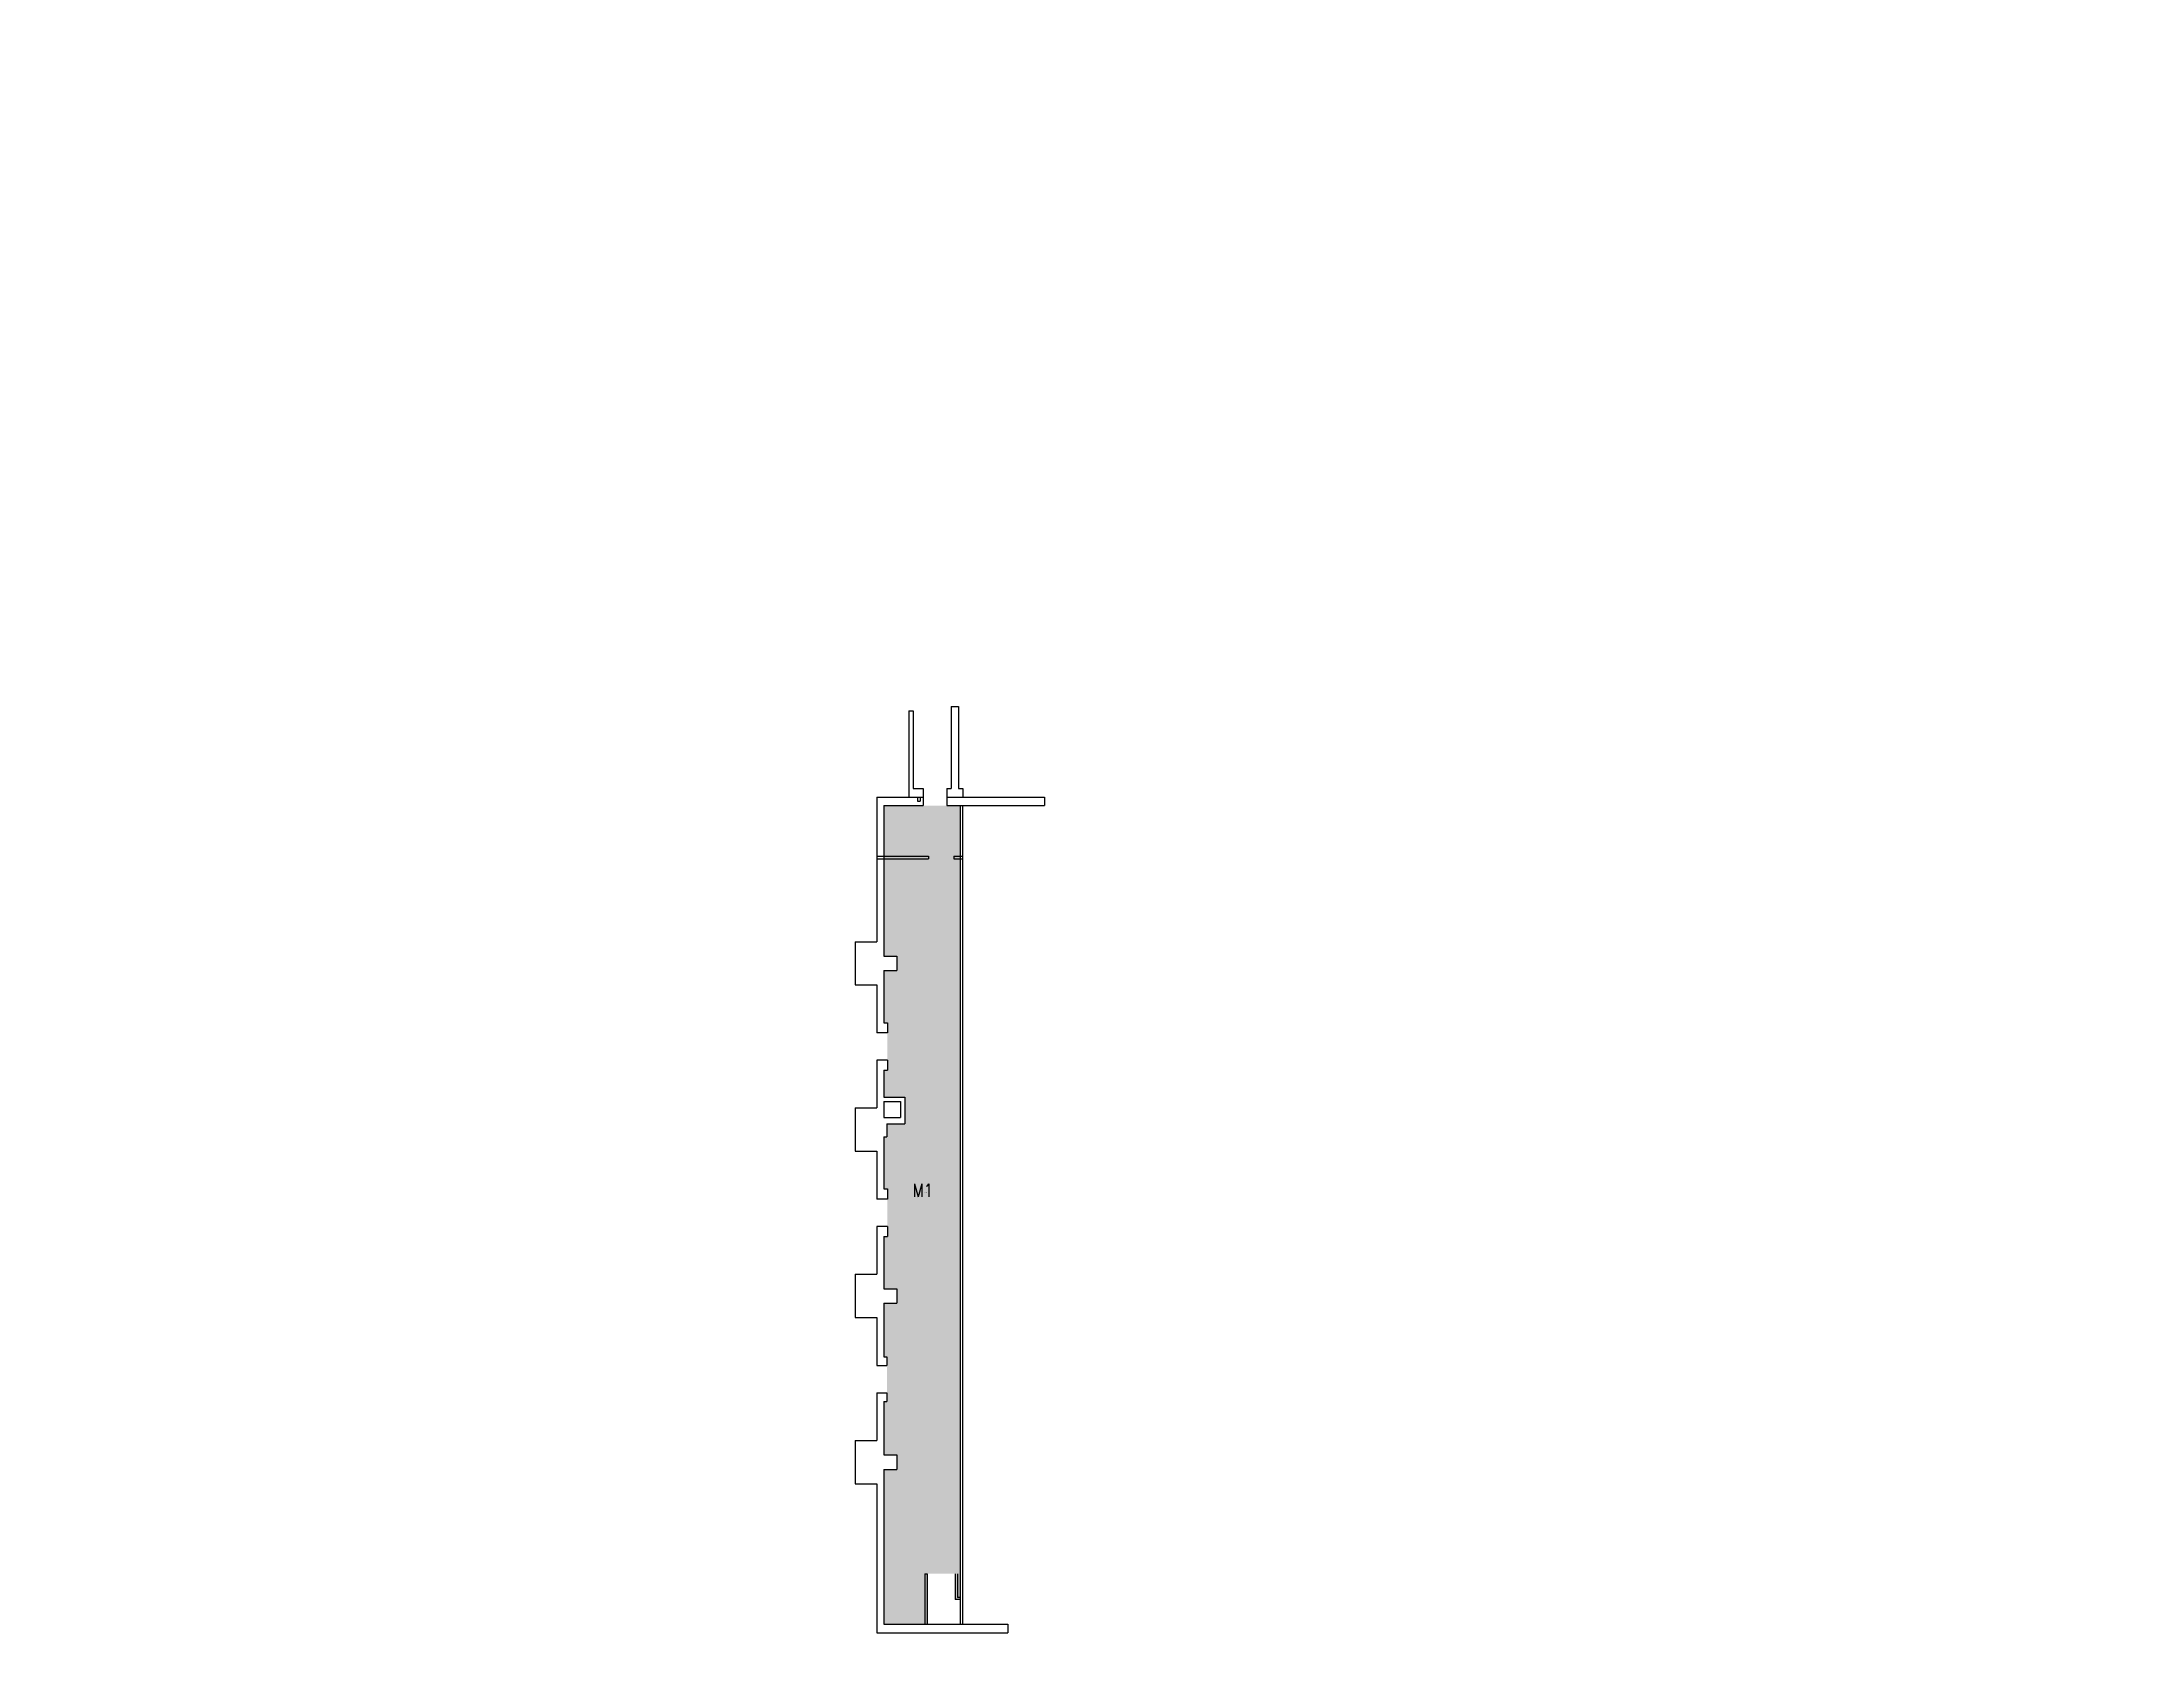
# Paper-space layout 'Layout1' of a CAD drawing. Header units: inches. Extents: x 1.05 to 9.45, y 0.8 to 7.2.
# The model-space entities are those that its viewports show. They can reach past a viewport. Long polylines and large blocks are cut down to what shows.
import ezdxf

# ---------------------------------------------------------------- set-up
doc = ezdxf.new("R2010")
doc.units = ezdxf.units.IN
doc.header["$LTSCALE"] = 10
doc.header["$MEASUREMENT"] = 0
for name, color, linetype in [('A-IDEN-RNUM', 7, 'CONTINUOUS'), ('A-IDEN-SNUM', 4, 'CONTINUOUS'), ('A-IDEN-VNUM', 4, 'CONTINUOUS'), ('A-WALL', 5, 'CONTINUOUS'), ('AREA-TEXT', 3, 'CONTINUOUS'), ('Rooms-Category-Color', 7, 'CONTINUOUS'), ('Rooms-College-Color', 7, 'CONTINUOUS'), ('Rooms-Department-Color', 7, 'CONTINUOUS'), ('Rooms-Division-Color', 7, 'CONTINUOUS')]:
    doc.layers.add(name, color=color, linetype=linetype)
doc.layers.get('AREA-TEXT').off()
doc.styles.add('ROOMSNUMBER', font='txt', dxfattribs={"height": 0.03})
doc.styles.add('ROOMVNUMBER', font='simplex.shx', dxfattribs={"width": 0.85})

msp = doc.modelspace()

# ---------------------------------------------------------------- hatches: boundary and pattern name
at = {"layer": 'Rooms-Category-Color', "true_color": 0xe3c5e1}
msp.add_hatch(color=254, dxfattribs=at).paths.add_polyline_path([(98, 333.5), (98, 321.5), (94, 321.5), (94, 247), (112, 247), (112, 227), (94, 227), (94, 12), (154, 12), (154, 52), (154, 82), (193, 82), (193, 46), (200, 46), (200, 1149), (94, 1149), (94, 940), (112, 940), (112, 920), (94, 920), (94, 847.5), (98.9, 847.5), (98.9, 833.5), (98.9, 795.5), (98.9, 781.5), (94, 781.5), (94, 744), (123, 744), (123, 707), (98, 707), (98, 689), (94, 689), (94, 616.5), (98.9, 616.5), (98.9, 602.5), (98.9, 564.5), (98.9, 550.5), (94, 550.5), (94, 478), (112, 478), (112, 458), (94, 458), (94, 383.5), (98, 383.5), (98, 371.5)])
at = {"layer": 'Rooms-College-Color', "true_color": 0xadadad}
msp.add_hatch(color=253, dxfattribs=at).paths.add_polyline_path([(98, 333.5), (98, 321.5), (94, 321.5), (94, 247), (112, 247), (112, 227), (94, 227), (94, 12), (154, 12), (154, 52), (154, 82), (193, 82), (193, 46), (200, 46), (200, 1149), (94, 1149), (94, 940), (112, 940), (112, 920), (94, 920), (94, 847.5), (98.9, 847.5), (98.9, 833.5), (98.9, 795.5), (98.9, 781.5), (94, 781.5), (94, 744), (123, 744), (123, 707), (98, 707), (98, 689), (94, 689), (94, 616.5), (98.9, 616.5), (98.9, 602.5), (98.9, 564.5), (98.9, 550.5), (94, 550.5), (94, 478), (112, 478), (112, 458), (94, 458), (94, 383.5), (98, 383.5), (98, 371.5)])
at = {"layer": 'Rooms-Department-Color', "true_color": 0xfa003f}
msp.add_hatch(color=240, dxfattribs=at).paths.add_polyline_path([(98, 333.5), (98, 321.5), (94, 321.5), (94, 247), (112, 247), (112, 227), (94, 227), (94, 12), (154, 12), (154, 52), (154, 82), (193, 82), (193, 46), (200, 46), (200, 1149), (94, 1149), (94, 940), (112, 940), (112, 920), (94, 920), (94, 847.5), (98.9, 847.5), (98.9, 833.5), (98.9, 795.5), (98.9, 781.5), (94, 781.5), (94, 744), (123, 744), (123, 707), (98, 707), (98, 689), (94, 689), (94, 616.5), (98.9, 616.5), (98.9, 602.5), (98.9, 564.5), (98.9, 550.5), (94, 550.5), (94, 478), (112, 478), (112, 458), (94, 458), (94, 383.5), (98, 383.5), (98, 371.5)])
at = {"layer": 'Rooms-Division-Color', "true_color": 0xfa003f}
msp.add_hatch(color=240, dxfattribs=at).paths.add_polyline_path([(98, 333.5), (98, 321.5), (94, 321.5), (94, 247), (112, 247), (112, 227), (94, 227), (94, 12), (154, 12), (154, 52), (154, 82), (193, 82), (193, 46), (200, 46), (200, 1149), (94, 1149), (94, 940), (112, 940), (112, 920), (94, 920), (94, 847.5), (98.9, 847.5), (98.9, 833.5), (98.9, 795.5), (98.9, 781.5), (94, 781.5), (94, 744), (123, 744), (123, 707), (98, 707), (98, 689), (94, 689), (94, 616.5), (98.9, 616.5), (98.9, 602.5), (98.9, 564.5), (98.9, 550.5), (94, 550.5), (94, 478), (112, 478), (112, 458), (94, 458), (94, 383.5), (98, 383.5), (98, 371.5)])

# ---------------------------------------------------------------- linework, layer by layer
at = {"layer": 'A-WALL'}
for p, q in [((187.4, 1286.9, 0), (187.4, 1172.9, 0)), ((187.4, 1286.9, 0), (197.4, 1286.9, 0)), ((197.4, 1286.9, 0), (197.4, 1172.9, 0)), ((128.4, 1280.9, 0), (134.4, 1280.9, 0)), ((128.4, 1280.9, 0), (128.4, 1160.9, 0)), ((134.4, 1280.9, 0), (134.4, 1172.9, 0)), ((134.4, 1172.9, 0), (148.3, 1172.9, 0)), ((148.3, 1172.9, 0), (148.3, 1149, 0)), ((181.4, 1172.9, 0), (187.4, 1172.9, 0)), ((181.4, 1172.9, 0), (181.4, 1149, 0)), ((197.4, 1172.9, 0), (203.4, 1172.9, 0)), ((203.4, 1172.9, 0), (203.4, 1160.9, 0)), ((84, 1161), (148.3, 1161)), ((84, 1161), (84, 960)), ((94, 1149), (98, 1149)), ((94, 1149), (148.3, 1149)), ((94, 1149), (94, 940)), ((128.4, 1160.9, 0), (148.3, 1160.9, 0)), ((140.4, 1160.9, 0), (140.4, 1155, 0)), ((140.4, 1155, 0), (144.4, 1155, 0)), ((144.4, 1160.9, 0), (144.4, 1155, 0)), ((181.4, 1161), (317, 1161)), ((181.4, 1160.9, 0), (187.4, 1160.9, 0)), ((181.4, 1149), (317, 1149)), ((187.4, 1160.9, 0), (203.4, 1160.9, 0)), ((200, 1149), (200, 12)), ((203, 1149), (203, 12)), ((317, 1161), (317, 1149)), ((84.1, 1078.6), (155.7, 1078.6)), ((84.1, 1075), (155.7, 1075)), ((155.7, 1078.6), (155.7, 1075.1)), ((190.9, 1078.6), (203, 1078.6)), ((191, 1078.6), (191, 1075)), ((191, 1075), (203.1, 1075)), ((54, 960), (84, 960)), ((54, 960), (54, 900)), ((94, 940), (112, 940)), ((112, 940), (112, 920)), ((94, 920), (94, 847.5)), ((94, 920), (112, 920)), ((54, 900), (84, 900)), ((84, 900), (84, 833.5)), ((94, 847.5), (98.9, 847.5)), ((98.9, 847.5), (98.9, 833.5)), ((98.9, 833.5), (84, 833.5)), ((84, 795.5), (84, 729)), ((98.9, 795.5), (84, 795.5)), ((98.9, 795.5), (98.9, 781.5)), ((94, 781.5), (98.9, 781.5)), ((94, 781.5), (94, 744)), ((94, 744), (123, 744)), ((94, 738), (117, 738)), ((94, 738), (94, 716)), ((117, 738), (117, 716)), ((123, 744), (123, 707)), ((54, 729), (84, 729)), ((54, 729), (54, 669)), ((94, 716), (117, 716)), ((98, 707), (98, 689)), ((98, 707), (123, 707)), ((94, 689), (98, 689)), ((94, 689), (94, 616.5)), ((54, 669), (84, 669)), ((84, 669), (84, 602.5)), ((94, 616.5), (98.9, 616.5)), ((98.9, 616.5), (98.9, 602.5)), ((98.9, 602.5), (84, 602.5)), ((84, 564.5), (84, 498)), ((98.9, 564.5), (84, 564.5)), ((98.9, 564.5), (98.9, 550.5)), ((94, 550.5), (98.9, 550.5)), ((94, 550.5), (94, 478)), ((54, 498), (84, 498)), ((54, 498), (54, 438)), ((94, 478), (112, 478)), ((112, 478), (112, 458)), ((54, 438), (84, 438)), ((84, 438), (84, 371.5)), ((94, 458), (112, 458)), ((94, 458), (94, 383.5)), ((94, 383.5), (98, 383.5)), ((98, 383.5), (98, 371.5)), ((84, 371.5), (98, 371.5)), ((84, 333.5), (98, 333.5)), ((84, 333.5), (84, 267)), ((94, 321.5), (98, 321.5)), ((94, 321.5), (94, 247)), ((98, 333.5), (98, 321.5)), ((54, 267), (84, 267)), ((54, 267), (54, 207)), ((94, 247), (112, 247)), ((112, 247), (112, 227)), ((54, 207), (84, 207)), ((84, 207), (84, 0)), ((94, 227), (112, 227)), ((94, 227), (94, 12)), ((151, 82), (151, 52)), ((151, 82), (154, 82)), ((154, 82), (154, 52)), ((193, 82), (193, 46)), ((196, 82), (196, 49)), ((151, 52), (151, 12)), ((154, 52), (154, 12)), ((200, 46), (193, 46)), ((200, 49), (196, 49)), ((84, 0), (266, 0)), ((94, 12), (266, 12)), ((266, 12), (266, 0))]:
    msp.add_line(p, q, dxfattribs=at)

# ---------------------------------------------------------------- texts
at = {"layer": 'A-IDEN-RNUM', "style": 'ROOMSNUMBER'}
msp.add_text('M001-00', height=0.36, dxfattribs=at).set_placement((150.7, 611.9, 0))
at = {"layer": 'A-IDEN-SNUM', "style": 'ROOMSNUMBER'}
msp.add_text('0460M00100', height=0.36, dxfattribs=at).set_placement((150.7, 611.9, 0))
at = {"layer": 'A-IDEN-VNUM', "style": 'ROOMVNUMBER', "width": 0.85}
msp.add_text('M1', height=18, dxfattribs=at).set_placement((133.6, 605.6))

psp = doc.layouts.get("Layout1")

# ---------------------------------------------------------------- viewports
at = {"layer": 'AREA-TEXT'}
psp.add_viewport(center=(5.25, 4), size=(8.4, 6.4), view_center_point=(382.9997, 1098.5), view_height=2222.645874, dxfattribs=at)

doc.saveas('drawing.dxf')
